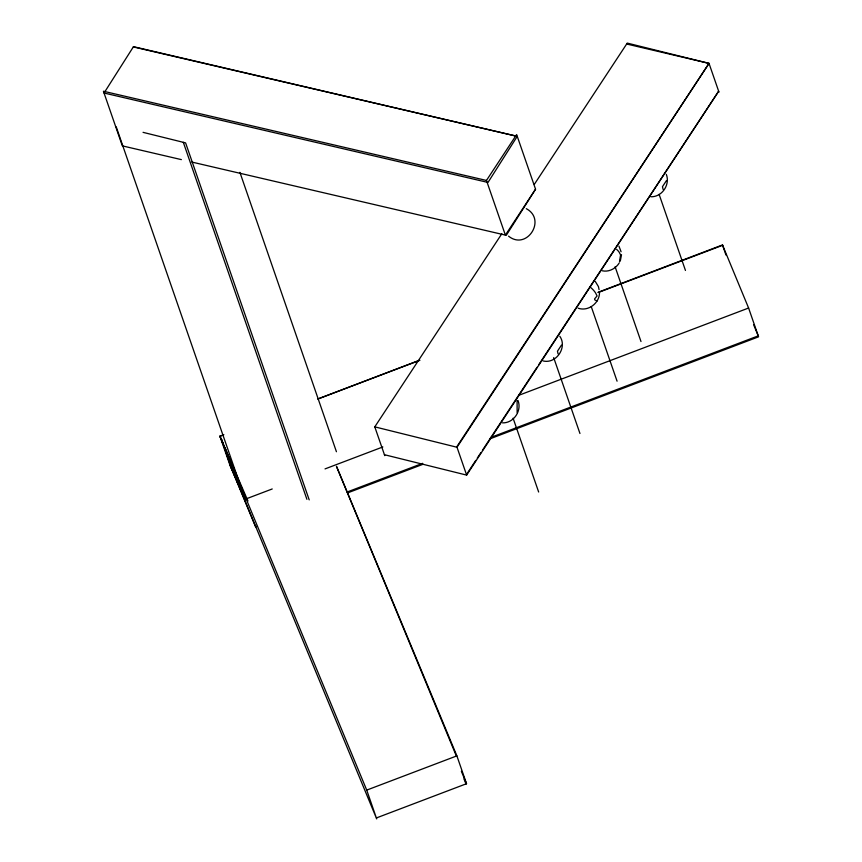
<?xml version="1.0" encoding="UTF-8"?>
<svg xmlns="http://www.w3.org/2000/svg" width="862" height="862" viewBox="0 0 862 862"><rect width="100%" height="100%" fill="white"/><g stroke="black" fill="none" stroke-linecap="round" stroke-linejoin="round"><path stroke-width="1.29" d="M517.092 400.722L517.146 412.596M599.51 292.563C599.553 303.133 588.326 311.753 578.165 308.219M619.584 260.863L620.608 254.947L619.088 252.07A16.54 10.366 17.4 0 0 616.599 249.377M621.513 254.71L620.424 260.432A16.54 10.366 17.4 0 1 619.412 261.973M561.485 345.102L557.466 351.211L558.059 353.851M666.477 180.578L662.458 186.688L663.061 189.328M517.254 136.347L487.989 182.453L104.043 93.021L133.481 46.667L515.95 136.045L133.308 46.925M535.55 189.198L505.38 235.089L486.459 180.449L516.64 134.558L535.55 189.198L506.296 235.304L191.87 162.067M384.42 454.705L466.644 475.102L457.011 447.259L709.017 63.379L627.256 43.1L534.332 184.349M466.644 475.102L718.66 91.221L538.534 365.014M384.754 455.642L374.787 426.862L501.824 233.753M456.548 447.141L709.017 63.379L626.652 44.016M466.924 473.863L475.781 460.394M477.257 458.153L480.953 452.539M482.429 450.298L537.058 367.266M619.099 263.179C615.533 268.707 608.82 272.284 602.204 270.776M594.586 298.898L597.075 295.968L595.599 292.994A16.54 8.609 33.3 0 0 590.244 287.132M272.23 488.959L245.896 498.958L219.929 436.226L223.689 434.793L219.929 436.226L229.895 465.017L245.347 500.423M317.927 398.923L419.686 360.187M598.099 292.283L722.485 244.937L748.604 308.025L758.571 336.816L489.594 438.973M317.949 398.987L419.751 360.327M598.206 292.541L722.625 245.293M325.028 468.906L382.847 446.947M518.59 395.389L748.604 308.025M256.736 526.348L255.54 526.801L229.561 464.068M347.235 491.976L422.649 463.336M490.521 437.551L758.248 335.868L753.657 324.802M347.558 492.924L422.973 464.284M230.714 466.17L376.694 818.9L366.727 790.109L456.882 755.866L466.525 783.709L376.371 817.952M650.842 196.762C662.005 197.15 670.377 184.662 666.315 174.383M502.535 422.865C513.687 423.242 522.07 410.754 517.997 400.485M543.082 360.941C556.302 364.195 567.616 347.278 559.794 336.255M486.459 180.449L103.429 91.232L122.339 145.872L181.376 159.621M143.06 132.349L185.599 142.887L309.199 499.874M374.787 426.862L457.011 447.259M594.737 299.836L597.097 301.021M526.305 208.679C546.917 219.648 526.714 250.907 508.558 236.145M595.286 281.432L598.433 286.604L599.068 289.6M618.927 246.09L621.071 251.747M219.929 436.226L247.976 501.037M336.546 466.396L456.882 755.866M461.364 771.285L466.525 783.709M336.46 466.428L456.375 756.06M463.961 778.936L466.019 783.903M222.956 442.885L221.415 439.167L231.382 467.958M225.014 447.852L366.727 790.109M709.017 63.379L718.983 92.169M722.485 244.937L725.987 255.066M659.118 194.37L685.462 270.442M615.102 266.746L640.994 341.524M591.235 306.581L617.073 381.187M553.684 357.622L579.954 433.489M513.095 418.199L538.653 492.008M239.905 172.357L336.428 451.731M183.315 142.316L306.904 499.313M116.23 126.876L240.121 484.713"/></g></svg>
